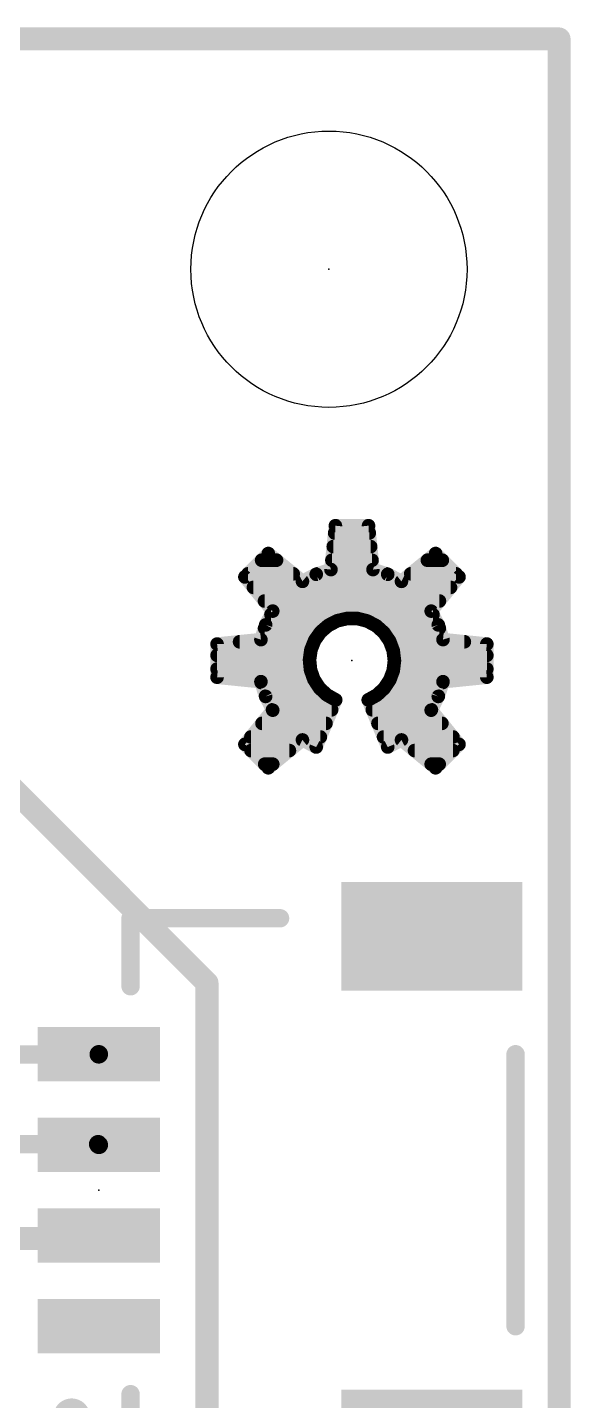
# Model space of a CAD drawing. Extents: x -25.4 to 61.2, y -12 to 25.5.
# Drawn here: x 19.53 to 25.53, y 10.38 to 25.53 of the extents above; entities that cross this region are included whole.
import ezdxf

# ---------------------------------------------------------------- set-up
doc = ezdxf.new("R2010")
doc.units = 0
for name, color, linetype in [('1', 12, 'CONTINUOUS'), ('16', 53, 'CONTINUOUS'), ('20', 53, 'CONTINUOUS'), ('21', 41, 'CONTINUOUS'), ('22', 40, 'CONTINUOUS'), ('23', 53, 'CONTINUOUS'), ('24', 53, 'CONTINUOUS')]:
    doc.layers.add(name, color=color, linetype=linetype)

# ---------------------------------------------------------------- blocks, each defined once
blk = doc.blocks.new('RECT')
blk.add_solid([(-0.5, -0.5), (0.5, -0.5), (-0.5, 0.5), (0.5, 0.5)])

msp = doc.modelspace()

# ---------------------------------------------------------------- linework, layer by layer
at = {"layer": '1'}
for points, const_width in [([(0, 25.4), (25.4, 25.4)], 0.254), ([(25.4, 25.4), (25.4, 0)], 0.254), ([(20.3186, 14.1986), (19.05, 14.1986)], 0.2032), ([(20.32, 14.2), (20.3186, 14.1986)], 0.2032), ([(19.304, 13.208), (20.312, 13.208)], 0.2032), ([(20.312, 13.208), (20.32, 13.2)], 0.2032), ([(20.2866, 12.1666), (19.05, 12.1666)], 0.254), ([(20.32, 12.2), (20.2866, 12.1666)], 0.254)]:
    msp.add_lwpolyline(points, dxfattribs=dict(at, const_width=const_width))
for points, const_width in [([(25.4635, 25.4, 1), (25.3365, 25.4)], 0.127), ([(25.4, 25.3365, 1), (25.4, 25.4635)], 0.127), ([(20.2827, 14.2345, 1), (20.3545, 14.1627)], 0.1016), ([(20.3559, 14.1641, 1), (20.2841, 14.2359)], 0.1016), ([(20.3186, 14.1478, 1), (20.3186, 14.2494)], 0.1016), ([(20.3479, 13.2439, 1), (20.2761, 13.1721)], 0.1016), ([(20.2841, 13.1641, 1), (20.3559, 13.2359)], 0.1016), ([(20.312, 13.1572, 1), (20.312, 13.2588)], 0.1016), ([(20.2417, 12.2115, 1), (20.3315, 12.1217)], 0.127), ([(20.3649, 12.1551, 1), (20.2751, 12.2449)], 0.127), ([(20.2866, 12.1031, 1), (20.2866, 12.2301)], 0.127)]:
    msp.add_lwpolyline(points, format="xyb", dxfattribs=dict(at, const_width=const_width))
at = {"layer": '16', "const_width": 0.254}
for points in [[(0, 25.4), (25.4, 25.4)], [(25.4, 25.4), (25.4, 0)], [(21.5138, 14.986), (19.1008, 17.399)], [(21.5138, 9.6266), (21.5138, 14.986)]]:
    msp.add_lwpolyline(points, dxfattribs=at)
at = {"layer": '16', "const_width": 0.127}
for points in [[(25.4635, 25.4, 1), (25.3365, 25.4)], [(25.4, 25.3365, 1), (25.4, 25.4635)], [(21.5773, 14.986, 1), (21.4503, 14.986)], [(21.4689, 14.9411, 1), (21.5587, 15.0309)]]:
    msp.add_lwpolyline(points, format="xyb", dxfattribs=at)
at = {"layer": '20', "const_width": 0.2032}
for points in [[(0, 25.4), (25.4, 25.4)], [(25.4, 25.4), (25.4, 0)]]:
    msp.add_lwpolyline(points, dxfattribs=at)
at = {"layer": '20', "const_width": 0.1016}
for points in [[(25.4508, 25.4, 1), (25.3492, 25.4)], [(25.4, 25.3492, 1), (25.4, 25.4508)]]:
    msp.add_lwpolyline(points, format="xyb", dxfattribs=at)
at = {"layer": '20'}
msp.add_circle((22.86, 22.86), 1.524, dxfattribs=at)
at = {"layer": '21', "const_width": 0.2032}
for points in [[(20.67, 14.95), (20.67, 15.7)], [(20.67, 15.7), (22.32, 15.7)], [(24.92, 11.2), (24.92, 14.2)], [(20.67, 9.7), (20.67, 10.45)]]:
    msp.add_lwpolyline(points, dxfattribs=at)
at = {"layer": '21'}
for points, const_width in [([(20.7208, 15.7, 1), (20.6192, 15.7)], 0.1016), ([(20.67, 15.7508, 1), (20.67, 15.6492)], 0.1016), ([(22.32, 15.6492, 1), (22.32, 15.7508)], 0.1016), ([(20.6192, 14.95, 1), (20.7208, 14.95)], 0.1016), ([(24.9708, 14.2, 1), (24.8692, 14.2)], 0.1016), ([(24.8692, 11.2, 1), (24.9708, 11.2)], 0.1016), ([(20.7208, 10.45, 1), (20.6192, 10.45)], 0.1016), ([(20.02, 10.0984, 1), (20.02, 10.3016, 1), (20.02, 10.0984)], 0.2032)]:
    msp.add_lwpolyline(points, format="xyb", dxfattribs=dict(at, const_width=const_width))
at = {"layer": '22', "const_width": 0.15}
for points in [[(22.882, 19.5469), (22.9312, 20.0308)], [(22.923, 19.95), (23.305, 19.95)], [(22.9312, 20.0308), (23.2968, 20.0308)], [(23.2968, 20.0308), (23.346, 19.5469)], [(22.9077, 19.8), (23.3203, 19.8)], [(21.932, 19.4655), (22.1905, 19.724)], [(22.1165, 19.65), (22.2813, 19.65)], [(22.1905, 19.724), (22.5675, 19.4166)], [(22.8925, 19.65), (23.3355, 19.65)], [(23.6605, 19.4166), (24.0375, 19.724)], [(23.9467, 19.65), (24.1115, 19.65)], [(24.0375, 19.724), (24.296, 19.4655)], [(22.2394, 19.0885), (21.932, 19.4655)], [(21.9665, 19.5), (22.4652, 19.5)], [(22.5675, 19.4166), (22.7193, 19.4948)], [(22.7193, 19.4948), (22.882, 19.5469)], [(22.7355, 19.5), (23.4925, 19.5)], [(23.346, 19.5469), (23.5087, 19.4948)], [(23.5087, 19.4948), (23.6605, 19.4166)], [(23.7628, 19.5), (24.2615, 19.5)], [(24.296, 19.4655), (23.9886, 19.0885)], [(22.0262, 19.35), (24.2018, 19.35)], [(22.1485, 19.2), (24.0795, 19.2)], [(22.1612, 18.9367), (22.2394, 19.0885)], [(22.2196, 19.05), (24.0084, 19.05)], [(23.9886, 19.0885), (24.0668, 18.9367)], [(22.1091, 18.774), (22.1612, 18.9367)], [(22.1494, 18.9), (22.8168, 18.9)], [(22.8537, 18.9316), (22.7685, 18.8586)], [(22.9538, 18.9824), (22.8537, 18.9316)], [(23.063, 19.0078), (22.9538, 18.9824)], [(23.1752, 19.0066), (23.063, 19.0078)], [(23.2839, 18.9788), (23.1752, 19.0066)], [(23.3829, 18.9259), (23.2839, 18.9788)], [(23.4664, 18.851), (23.3829, 18.9259)], [(23.4118, 18.9), (24.0786, 18.9)], [(24.0668, 18.9367), (24.1189, 18.774)], [(21.6252, 18.7248), (22.1091, 18.774)], [(21.6252, 18.3592), (21.6252, 18.7248)], [(21.8731, 18.75), (22.6962, 18.75)], [(22.7032, 18.7674), (22.6613, 18.6633)], [(22.7685, 18.8586), (22.7032, 18.7674)], [(23.5298, 18.7584), (23.4664, 18.851)], [(23.5693, 18.6534), (23.5298, 18.7584)], [(23.533, 18.75), (24.3549, 18.75)], [(24.1189, 18.774), (24.6028, 18.7248)], [(24.6028, 18.7248), (24.6028, 18.3592)], [(21.6252, 18.6), (22.6523, 18.6)], [(22.6613, 18.6633), (22.6455, 18.5522)], [(23.5828, 18.542), (23.5693, 18.6534)], [(23.5758, 18.6), (24.6028, 18.6)], [(21.6252, 18.45), (22.6555, 18.45)], [(22.6455, 18.5522), (22.6564, 18.4405)], [(22.6564, 18.4405), (22.6937, 18.3347)], [(23.5317, 18.3292), (23.5699, 18.4326)], [(23.5699, 18.4326), (23.5828, 18.542)], [(23.5719, 18.45), (24.6028, 18.45)], [(22.1091, 18.31), (21.6252, 18.3592)], [(22.1612, 18.1473), (22.1091, 18.31)], [(22.1123, 18.3), (22.7163, 18.3)], [(22.6937, 18.3347), (22.755, 18.2407)], [(23.4705, 18.2375), (23.5317, 18.3292)], [(23.5122, 18.3), (24.1157, 18.3)], [(24.1189, 18.31), (24.0668, 18.1473)], [(24.6028, 18.3592), (24.1189, 18.31)], [(22.1603, 18.15), (22.8616, 18.15)], [(22.2394, 17.9955), (22.1612, 18.1473)], [(22.9346, 18.1089), (22.7193, 17.5892)], [(22.755, 18.2407), (22.8368, 18.164)], [(22.8368, 18.164), (22.9346, 18.1089)], [(23.2934, 18.1089), (23.3896, 18.1627)], [(23.5087, 17.5892), (23.2934, 18.1089)], [(23.3668, 18.15), (24.0677, 18.15)], [(23.3896, 18.1627), (23.4705, 18.2375)], [(24.0668, 18.1473), (23.9886, 17.9955)], [(21.932, 17.6185), (22.2394, 17.9955)], [(22.2371, 18), (22.8895, 18)], [(23.3385, 18), (23.9909, 18)], [(23.9886, 17.9955), (24.296, 17.6185)], [(22.1208, 17.85), (22.8273, 17.85)], [(23.4007, 17.85), (24.1072, 17.85)], [(21.9985, 17.7), (22.7652, 17.7)], [(22.5675, 17.6674), (22.1905, 17.36)], [(22.7193, 17.5892), (22.5675, 17.6674)], [(23.4628, 17.7), (24.2295, 17.7)], [(23.6605, 17.6674), (23.5087, 17.5892)], [(24.0375, 17.36), (23.6605, 17.6674)], [(22.1905, 17.36), (21.932, 17.6185)], [(22.0005, 17.55), (22.4235, 17.55)], [(23.8045, 17.55), (24.2275, 17.55)], [(24.296, 17.6185), (24.0375, 17.36)], [(22.1505, 17.4), (22.2396, 17.4)], [(23.9884, 17.4), (24.0775, 17.4)]]:
    msp.add_lwpolyline(points, dxfattribs=at)
at = {"layer": '22', "const_width": 0.075}
for points in [[(22.923, 19.9875, 1), (22.923, 19.9125)], [(22.9312, 20.0683, 1), (22.9312, 19.9933)], [(22.9685, 20.027, 1), (22.8939, 20.0346)], [(23.3341, 20.0346, 1), (23.2595, 20.027)], [(23.2968, 19.9933, 1), (23.2968, 20.0683)], [(23.305, 19.9125, 1), (23.305, 19.9875)], [(22.9077, 19.8375, 1), (22.9077, 19.7625)], [(23.3203, 19.7625, 1), (23.3203, 19.8375)], [(22.1165, 19.6875, 1), (22.1165, 19.6125)], [(22.2142, 19.7531, 1), (22.1668, 19.6949)], [(22.217, 19.6975, 1), (22.164, 19.7505)], [(22.2813, 19.6125, 1), (22.2813, 19.6875)], [(22.8925, 19.6875, 1), (22.8925, 19.6125)], [(23.3355, 19.6125, 1), (23.3355, 19.6875)], [(23.9467, 19.6875, 1), (23.9467, 19.6125)], [(24.064, 19.7505, 1), (24.011, 19.6975)], [(24.0612, 19.6949, 1), (24.0138, 19.7531)], [(24.1115, 19.6125, 1), (24.1115, 19.6875)], [(21.9611, 19.4892, 1), (21.9029, 19.4418)], [(21.9665, 19.5375, 1), (21.9665, 19.4625)], [(22.4652, 19.4625, 1), (22.4652, 19.5375)], [(22.7079, 19.5305, 1), (22.7308, 19.4591)], [(22.7355, 19.5375, 1), (22.7355, 19.4625)], [(22.7365, 19.4615, 1), (22.7022, 19.5282)], [(22.8447, 19.5507, 1), (22.9193, 19.5431)], [(22.8934, 19.5112, 1), (22.8706, 19.5826)], [(23.3574, 19.5826, 1), (23.3346, 19.5112)], [(23.3087, 19.5431, 1), (23.3833, 19.5507)], [(23.5258, 19.5282, 1), (23.4915, 19.4615)], [(23.4925, 19.4625, 1), (23.4925, 19.5375)], [(23.4972, 19.4591, 1), (23.5201, 19.5305)], [(23.7628, 19.5375, 1), (23.7628, 19.4625)], [(24.2615, 19.4625, 1), (24.2615, 19.5375)], [(24.3251, 19.4418, 1), (24.2669, 19.4892)], [(21.9055, 19.492, 1), (21.9585, 19.439)], [(22.0262, 19.3875, 1), (22.0262, 19.3125)], [(22.5503, 19.4499, 1), (22.5847, 19.3833)], [(22.5438, 19.3875, 1), (22.5912, 19.4457)], [(23.6368, 19.4457, 1), (23.6842, 19.3875)], [(23.6433, 19.3833, 1), (23.6777, 19.4499)], [(24.2018, 19.3125, 1), (24.2018, 19.3875)], [(24.2695, 19.439, 1), (24.3225, 19.492)], [(22.1485, 19.2375, 1), (22.1485, 19.1625)], [(24.0795, 19.1625, 1), (24.0795, 19.2375)], [(22.2196, 19.0875, 1), (22.2196, 19.0125)], [(22.2727, 19.0713, 1), (22.2061, 19.1057)], [(22.2103, 19.0648, 1), (22.2685, 19.1122)], [(24.0219, 19.1057, 1), (23.9553, 19.0713)], [(23.9595, 19.1122, 1), (24.0177, 19.0648)], [(24.0084, 19.0125, 1), (24.0084, 19.0875)], [(22.1494, 18.9375, 1), (22.1494, 18.8625)], [(22.1278, 18.9538, 1), (22.1945, 18.9195)], [(22.1969, 18.9252, 1), (22.1255, 18.9481)], [(22.8367, 18.9651, 1), (22.8706, 18.8982)], [(22.8168, 18.8625, 1), (22.8168, 18.9375)], [(22.8781, 18.9032, 1), (22.8293, 18.9601)], [(22.9452, 19.0189, 1), (22.9623, 18.9458)], [(22.9707, 18.9489, 1), (22.9368, 19.0158)], [(23.0634, 19.0453, 1), (23.0626, 18.9703)], [(23.0715, 18.9713, 1), (23.0545, 19.0444)], [(23.1845, 19.0429, 1), (23.1659, 18.9703)], [(23.1748, 18.9691, 1), (23.1756, 19.0441)], [(23.3016, 19.0118, 1), (23.2662, 18.9457)], [(23.2746, 18.9424, 1), (23.2932, 19.0151)], [(23.4079, 18.9538, 1), (23.3579, 18.898)], [(23.3652, 18.8928, 1), (23.4006, 18.959)], [(23.4118, 18.9375, 1), (23.4118, 18.8625)], [(24.1025, 18.9481, 1), (24.0311, 18.9252)], [(24.0335, 18.9195, 1), (24.1002, 18.9538)], [(24.0786, 18.8625, 1), (24.0786, 18.9375)], [(21.6627, 18.7248, 1), (21.5877, 18.7248)], [(21.6214, 18.7621, 1), (21.629, 18.6875)], [(21.8731, 18.7875, 1), (21.8731, 18.7125)], [(22.0734, 18.7854, 1), (22.1448, 18.7626)], [(22.1129, 18.7367, 1), (22.1053, 18.8113)], [(22.6727, 18.7892, 1), (22.7336, 18.7455)], [(22.7379, 18.7534, 1), (22.6684, 18.7814)], [(22.6962, 18.7125, 1), (22.6962, 18.7875)], [(22.7441, 18.887, 1), (22.7929, 18.8301)], [(22.799, 18.8367, 1), (22.738, 18.8804)], [(23.4974, 18.8722, 1), (23.4355, 18.8298)], [(23.4414, 18.8231, 1), (23.4915, 18.8789)], [(23.5649, 18.7716, 1), (23.4947, 18.7452)], [(23.533, 18.7875, 1), (23.533, 18.7125)], [(23.4989, 18.7372, 1), (23.5608, 18.7796)], [(24.1227, 18.8113, 1), (24.1151, 18.7367)], [(24.0832, 18.7626, 1), (24.1546, 18.7854)], [(24.3549, 18.7125, 1), (24.3549, 18.7875)], [(24.6403, 18.7248, 1), (24.5653, 18.7248)], [(24.599, 18.6875, 1), (24.6066, 18.7621)], [(21.6252, 18.6375, 1), (21.6252, 18.5625)], [(22.6265, 18.6772, 1), (22.6961, 18.6493)], [(22.6985, 18.658, 1), (22.6242, 18.6686)], [(22.6523, 18.5625, 1), (22.6523, 18.6375)], [(23.6066, 18.6579, 1), (23.5321, 18.6489)], [(23.5343, 18.6402, 1), (23.6044, 18.6666)], [(23.5758, 18.6375, 1), (23.5758, 18.5625)], [(24.6028, 18.5625, 1), (24.6028, 18.6375)], [(21.6252, 18.4875, 1), (21.6252, 18.4125)], [(22.6828, 18.5558, 1), (22.6081, 18.5485)], [(22.6083, 18.5575, 1), (22.6826, 18.5469)], [(22.6918, 18.453, 1), (22.6211, 18.4281)], [(22.6191, 18.4368, 1), (22.6938, 18.4442)], [(22.6555, 18.4125, 1), (22.6555, 18.4875)], [(23.5719, 18.4875, 1), (23.5719, 18.4125)], [(23.605, 18.4196, 1), (23.5347, 18.4455)], [(23.62, 18.5376, 1), (23.5456, 18.5464)], [(23.5456, 18.5375, 1), (23.62, 18.5465)], [(24.6028, 18.4125, 1), (24.6028, 18.4875)], [(21.629, 18.3965, 1), (21.6214, 18.3219)], [(21.5877, 18.3592, 1), (21.6627, 18.3592)], [(22.1448, 18.3214, 1), (22.0734, 18.2986)], [(22.1123, 18.3375, 1), (22.1123, 18.2625)], [(22.1053, 18.2727, 1), (22.1129, 18.3473)], [(22.7251, 18.3551, 1), (22.6622, 18.3142)], [(22.6583, 18.3222, 1), (22.729, 18.3471)], [(22.7163, 18.2625, 1), (22.7163, 18.3375)], [(23.5122, 18.3375, 1), (23.5122, 18.2625)], [(23.4965, 18.3421, 1), (23.5669, 18.3162)], [(23.5629, 18.3083, 1), (23.5005, 18.35)], [(23.5326, 18.437, 1), (23.6071, 18.4282)], [(24.1151, 18.3473, 1), (24.1227, 18.2727)], [(24.1546, 18.2986, 1), (24.0832, 18.3214)], [(24.1157, 18.2625, 1), (24.1157, 18.3375)], [(24.5653, 18.3592, 1), (24.6403, 18.3592)], [(24.6066, 18.3219, 1), (24.599, 18.3965)], [(22.1603, 18.1875, 1), (22.1603, 18.1125)], [(22.1945, 18.1645, 1), (22.1278, 18.1302)], [(22.1255, 18.1359, 1), (22.1969, 18.1588)], [(22.7806, 18.268, 1), (22.7293, 18.2133)], [(22.7235, 18.2202, 1), (22.7864, 18.2612)], [(22.8552, 18.1966, 1), (22.8184, 18.1313)], [(22.8112, 18.1366, 1), (22.8625, 18.1913)], [(22.8616, 18.1125, 1), (22.8616, 18.1875)], [(22.9692, 18.0945, 1), (22.9, 18.1233)], [(22.9162, 18.0762, 1), (22.953, 18.1416)], [(23.328, 18.1233, 1), (23.2588, 18.0945)], [(23.2751, 18.1416, 1), (23.3117, 18.0762)], [(23.3668, 18.1875, 1), (23.3668, 18.1125)], [(23.3641, 18.1903, 1), (23.415, 18.1352)], [(23.4079, 18.13, 1), (23.3712, 18.1955)], [(23.4393, 18.2584, 1), (23.5017, 18.2167)], [(23.4959, 18.21, 1), (23.445, 18.2651)], [(24.0311, 18.1588, 1), (24.1025, 18.1359)], [(24.1002, 18.1302, 1), (24.0335, 18.1645)], [(24.0677, 18.1125, 1), (24.0677, 18.1875)], [(22.2371, 18.0375, 1), (22.2371, 17.9625)], [(22.2061, 17.9783, 1), (22.2727, 18.0127)], [(22.2685, 17.9718, 1), (22.2103, 18.0192)], [(22.8895, 17.9625, 1), (22.8895, 18.0375)], [(23.3385, 18.0375, 1), (23.3385, 17.9625)], [(24.0177, 18.0192, 1), (23.9595, 17.9718)], [(23.9553, 18.0127, 1), (24.0219, 17.9783)], [(23.9909, 17.9625, 1), (23.9909, 18.0375)], [(22.1208, 17.8875, 1), (22.1208, 17.8125)], [(22.8273, 17.8125, 1), (22.8273, 17.8875)], [(23.4007, 17.8875, 1), (23.4007, 17.8125)], [(24.1072, 17.8125, 1), (24.1072, 17.8875)], [(21.9985, 17.7375, 1), (21.9985, 17.6625)], [(22.5847, 17.7007, 1), (22.5503, 17.6341)], [(22.5912, 17.6383, 1), (22.5438, 17.6965)], [(22.7652, 17.6625, 1), (22.7652, 17.7375)], [(23.4628, 17.7375, 1), (23.4628, 17.6625)], [(23.6842, 17.6965, 1), (23.6368, 17.6383)], [(23.6777, 17.6341, 1), (23.6433, 17.7007)], [(24.2295, 17.6625, 1), (24.2295, 17.7375)], [(21.9585, 17.645, 1), (21.9055, 17.592)], [(21.9029, 17.6422, 1), (21.9611, 17.5948)], [(22.0005, 17.5875, 1), (22.0005, 17.5125)], [(22.4235, 17.5125, 1), (22.4235, 17.5875)], [(22.6847, 17.6036, 1), (22.7539, 17.5748)], [(22.7021, 17.5559, 1), (22.7365, 17.6225)], [(23.4915, 17.6225, 1), (23.5259, 17.5559)], [(23.4741, 17.5748, 1), (23.5433, 17.6036)], [(23.8045, 17.5875, 1), (23.8045, 17.5125)], [(24.2275, 17.5125, 1), (24.2275, 17.5875)], [(24.2669, 17.5948, 1), (24.3251, 17.6422)], [(24.3225, 17.592, 1), (24.2695, 17.645)], [(22.1505, 17.4375, 1), (22.1505, 17.3625)], [(22.1668, 17.3891, 1), (22.2142, 17.3309)], [(22.164, 17.3335, 1), (22.217, 17.3865)], [(22.2396, 17.3625, 1), (22.2396, 17.4375)], [(23.9884, 17.4375, 1), (23.9884, 17.3625)], [(24.011, 17.3865, 1), (24.064, 17.3335)], [(24.0138, 17.3309, 1), (24.0612, 17.3891)], [(24.0775, 17.3625, 1), (24.0775, 17.4375)]]:
    msp.add_lwpolyline(points, format="xyb", dxfattribs=at)
at = {"layer": '23'}
for p in [(22.86, 22.86), (20.32, 12.7)]:
    msp.add_point(p, dxfattribs=at)
at = {"layer": '24'}
msp.add_point((23.114, 18.542), dxfattribs=at)

# ---------------------------------------------------------------- block references
at = {"layer": '1', "rotation": 90}
for p, xscale, yscale in [((23.995, 15.5), 1.2, 2), ((20.32, 14.2), 0.6, 1.35), ((20.32, 13.2), 0.6, 1.35), ((20.32, 12.2), 0.6, 1.35), ((20.32, 11.2), 0.6, 1.35), ((23.995, 9.9), 1.2, 2)]:
    msp.add_blockref('RECT', p, dxfattribs=dict(at, xscale=xscale, yscale=yscale))

doc.saveas('drawing.dxf')
